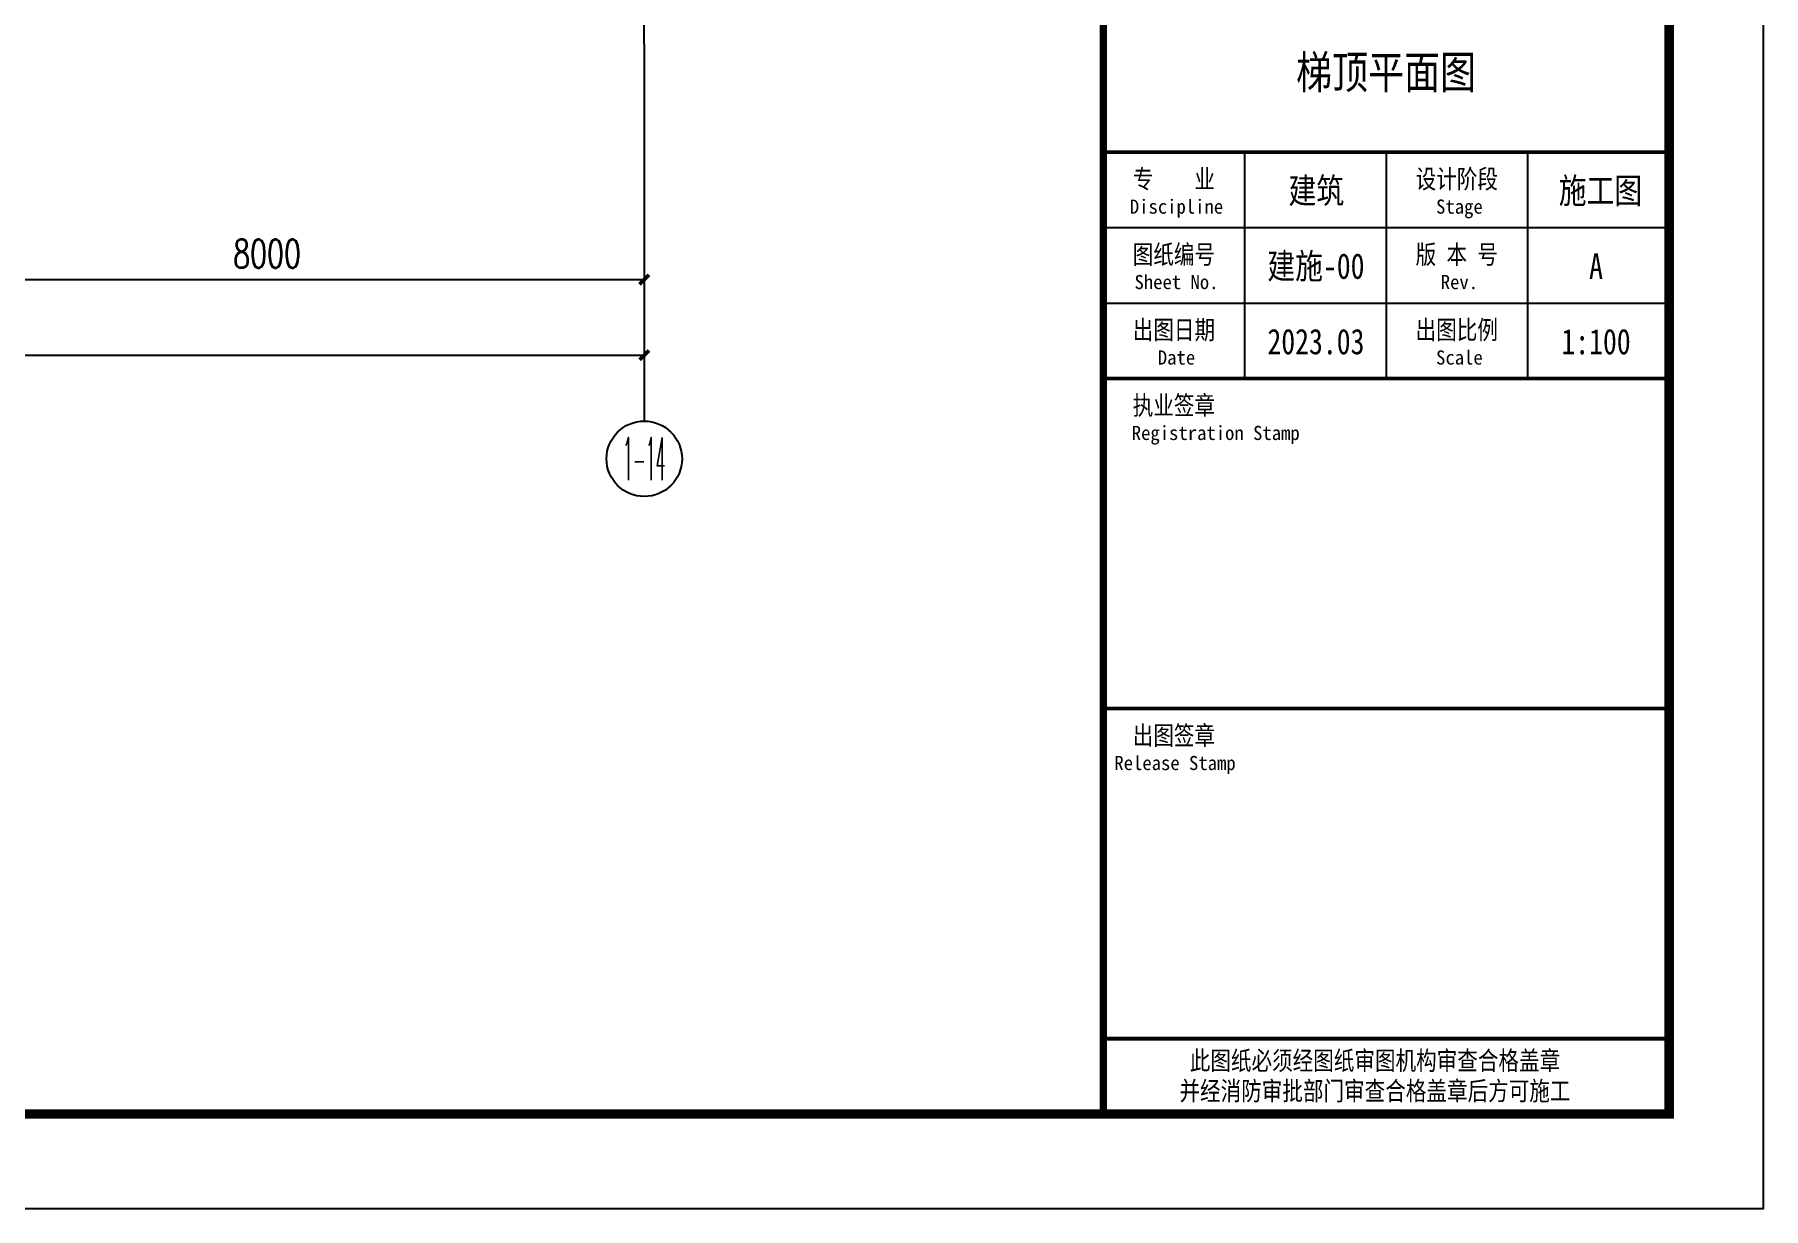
# Model space of a CAD drawing. Extents: x -6243262 to 3079315, y -2914302 to 172723.
# Drawn here: x -2158116 to -2139783, y -733350 to -720903 of the extents above; entities that cross this region are included whole.
import ezdxf
from ezdxf.enums import TextEntityAlignment as Align

# ---------------------------------------------------------------- set-up
doc = ezdxf.new("R2010")
doc.units = 0
doc.header["$LTSCALE"] = 1000
for name, color, linetype in [('AXIS', 3, 'Continuous'), ('AXIS_TEXT', 7, 'Continuous'), ('DOTE', 24, 'Continuous'), ('P-图框', 7, 'Continuous'), ('PUB_TITLE', 4, 'Continuous')]:
    doc.layers.add(name, color=color, linetype=linetype)
doc.styles.add('_TCH_AXIS', font='COMPLEX', dxfattribs={"bigfont": 'GBCBIG'})
doc.styles.add('_TCH_DIM_T3', font='SIMPLEX', dxfattribs={"width": 0.7058823529411765, "bigfont": 'GBCBIG'})
doc.styles.add('COMPLEX', font='COMPLEX')
doc.styles.add('STYLE-ARIAL', font='')
doc.styles.add('图签', font='', dxfattribs={"width": 0.66})
doc.styles.get('STYLE-ARIAL').set_extended_font_data('NSimSun')
doc.styles.get('图签').set_extended_font_data('SimSun')
doc.dimstyles.new('_TCH_ARCH&&100', dxfattribs={"dimtxt": 297.5, "dimasz": 100, "dimexe": 250, "dimexo": 300, "dimgap": 126.25, "dimtad": 1, "dimdec": 0, "dimzin": 0, "dimdsep": 46, "dimtxsty": '_TCH_DIM_T3', "dimblk": 'ARCHTICK', "dimcen": 0.09, "dimclrt": 7, "dimazin": 2, "dimtfac": 1, "dimtdec": 0, "dimtix": 1, "dimtmove": 2, "dimatfit": 3, "dimfxl": 0, "dimtolj": 1, "dimtzin": 0, "dimarcsym": 0})

# ---------------------------------------------------------------- blocks, each defined once
blk = doc.blocks.new('TQ-A2')
at = {"layer": 'P-图框'}
for p, q in [((-4500.000000000058, 7800.000222384115), (-4500, 10200.00022238411)), ((-3000, 10200.00022238411), (-3000, 7800.000222384115)), ((-1500, 10200.00022238411), (-1500, 7800.000222384115)), ((-6000, 9400.000222384115), (0, 9400.000222384115)), ((-6000, 8600.000222384115), (0, 8600.000222384115))]:
    blk.add_line(p, q, dxfattribs=at)
at = {"layer": 'P-图框', "const_width": 80}
blk.add_lwpolyline([(-6000, 40000), (-6000, 0)], dxfattribs=at)
at = {"layer": 'P-图框'}
blk.add_lwpolyline([(-6000, 31900.00022238411), (-6000, 0), (0, 0), (0, 31900.00022238411)], close=True, dxfattribs=at)
at = {"layer": 'P-图框', "linetype": 'Continuous', "const_width": 40}
for points in [[(-6000, 10200.00022238411), (0, 10200.00022238411)], [(-6000, 7800.000222384115), (0, 7800.000222384115)], [(-6000, 4300.000222384115), (0, 4300.000222384115)], [(-6000, 800.0002223841147), (0, 800.0002223841147)]]:
    blk.add_lwpolyline(points, dxfattribs=at)
at = {"layer": 'P-图框'}
for s, height, style, width, p in [('专    业', 200, '图签', 0.8, (-5251.420774616476, 9916.037407484953)), ('设计阶段', 200, '图签', 0.8, (-2251.420774616476, 9916.037407484953)), ('Discipline', 150, 'STYLE-ARIAL', 0.9700000000000001, (-5223.721875714778, 9623.086786109488)), ('Stage', 150, 'STYLE-ARIAL', 0.9700000000000001, (-2223.721875714778, 9623.086786109488)), ('图纸编号', 200, '图签', 0.8, (-5251.420774616476, 9116.037407484953)), ('版 本 号', 200, '图签', 0.8, (-2251.420774616476, 9116.037407484953)), ('Sheet No.', 150, 'STYLE-ARIAL', 0.9700000000000001, (-5223.721875714778, 8823.086786109488)), ('Rev.', 150, 'STYLE-ARIAL', 0.9700000000000001, (-2223.721875714778, 8823.086786109488)), ('出图日期', 200, '图签', 0.8, (-5251.420774616476, 8316.037407484953)), ('出图比例', 200, '图签', 0.8, (-2251.420774616476, 8316.037407484953)), ('Date', 150, 'STYLE-ARIAL', 0.9700000000000001, (-5223.721875714778, 8023.086786109488)), ('Scale', 150, 'STYLE-ARIAL', 0.9700000000000001, (-2223.721875714778, 8023.086786109488)), ('执业签章', 200, '图签', 0.8, (-5251.420774616476, 7516.037407484953)), ('Registration Stamp', 150, 'STYLE-ARIAL', 0.9700000000000001, (-4807.606877605605, 7223.086786109488)), ('出图签章', 200, '图签', 0.8, (-5251.420774616476, 4016.037407484953)), ('Release Stamp', 150, 'STYLE-ARIAL', 0.9700000000000001, (-5239.580023941293, 3723.086786109488)), ('此图纸必须经图纸审图机构审查合格盖章', 200, '图签', 0.8, (-3119.30655907921, 567.8683479190804)), ('并经消防审批部门审查合格盖章后方可施工', 200, '图签', 0.8, (-3119.30655907921, 246.0061874622479))]:
    blk.add_text(s, height=height, dxfattribs=dict(at, style=style, width=width)).set_placement(p, align=Align.MIDDLE_CENTER)
at = {"layer": 'P-图框', "color": 6, "style": '图签', "width": 0.8}
for s, p in [('建筑', (-3741.480264688027, 9792.041246698587)), ('施工图', (-728.0364462347934, 9792.041246698587)), ('A', (-774.9880090948427, 8992.041246698587)), ('2023.03', (-3745.091043053777, 8192.041246698587)), ('1:100', (-774.9880090948427, 8192.041246698587))]:
    blk.add_text(s, height=270, dxfattribs=at).set_placement(p, align=Align.MIDDLE_CENTER)
blk = doc.blocks.new('_ArchTick')
at = {"color": 0, "linetype": 'ByBlock', "const_width": 0.4}
blk.add_lwpolyline([(-0.5, -0.5), (0.5, 0.5)], dxfattribs=at)
blk = doc.blocks.new('*D784')
at = {"layer": 'AXIS', "color": 0, "lineweight": -2, "transparency": 16777216}
for p, q in [((-2159650.379809695, -721301.5707752075), (-2159650.379809695, -723751.5707752075)), ((-2151650.379809695, -721301.5707752075), (-2151650.379809695, -723751.5707752075)), ((-2159650.379809695, -723501.5707752075), (-2151650.379809695, -723501.5707752075))]:
    blk.add_line(p, q, dxfattribs=at)
at = {"layer": 'Defpoints', "color": 0, "transparency": 16777216}
for p in [(-2159650.379809695, -721001.5707752075), (-2151650.379809695, -721001.5707752075), (-2151650.379809695, -723501.5707752075)]:
    blk.add_point(p, dxfattribs=at)
at = {"layer": 'AXIS', "color": 0, "lineweight": -2, "transparency": 16777216, "xscale": 100, "yscale": 100, "zscale": 100, "rotation": 180}
blk.add_blockref('_ArchTick', (-2159650.379809695, -723501.5707752075), dxfattribs=at)
at = {"layer": 'AXIS', "color": 0, "lineweight": -2, "transparency": 16777216, "xscale": 100, "yscale": 100, "zscale": 100}
blk.add_blockref('_ArchTick', (-2151650.379809695, -723501.5707752075), dxfattribs=at)
at = {"layer": 'AXIS', "color": 7, "transparency": 16777216, "insert": (-2155650.379809695, -723226.5707752075), "char_height": 297.5, "attachment_point": 5, "style": '_TCH_DIM_T3'}
blk.add_mtext('\\A1;8000', dxfattribs=at)
blk = doc.blocks.new('*D794')
at = {"layer": 'AXIS', "color": 0, "lineweight": -2, "transparency": 16777216}
for p, q in [((-2191650.379809695, -721301.5707752075), (-2191650.379809695, -724551.5707752075)), ((-2151650.379809695, -721301.5707752075), (-2151650.379809695, -724551.5707752075)), ((-2191650.379809695, -724301.5707752075), (-2151650.379809695, -724301.5707752075))]:
    blk.add_line(p, q, dxfattribs=at)
at = {"layer": 'Defpoints', "color": 0, "transparency": 16777216}
for p in [(-2191650.379809695, -721001.5707752075), (-2151650.379809695, -721001.5707752075), (-2151650.379809695, -724301.5707752075)]:
    blk.add_point(p, dxfattribs=at)
at = {"layer": 'AXIS', "color": 0, "lineweight": -2, "transparency": 16777216, "xscale": 100, "yscale": 100, "zscale": 100, "rotation": 180}
blk.add_blockref('_ArchTick', (-2191650.379809695, -724301.5707752075), dxfattribs=at)
at = {"layer": 'AXIS', "color": 0, "lineweight": -2, "transparency": 16777216, "xscale": 100, "yscale": 100, "zscale": 100}
blk.add_blockref('_ArchTick', (-2151650.379809695, -724301.5707752075), dxfattribs=at)
at = {"layer": 'AXIS', "color": 7, "transparency": 16777216, "insert": (-2171650.379809695, -724026.5707752075), "char_height": 297.5, "attachment_point": 5, "style": '_TCH_DIM_T3'}
blk.add_mtext('\\A1;40000', dxfattribs=at)
blk = doc.blocks.new('_AXISO')
at = {"color": 0}
blk.add_circle((0, 0), 0.5, dxfattribs=at)
at = {"layer": 'AXIS_TEXT', "color": 0, "style": 'COMPLEX', "width": 1.041666666666667}
blk.add_attdef('A', text='', height=0.56, dxfattribs=at).set_placement((-0.25, -0.28), (0.25, -0.28), align=Align.FIT)

msp = doc.modelspace()

# ---------------------------------------------------------------- linework, layer by layer
at = {"layer": 'AXIS'}
msp.add_line((-2151650.379809699, -721001.5707752076), (-2151650.379809699, -725001.5707752076), dxfattribs=at)
at = {"layer": 'DOTE'}
msp.add_line((-2151650.379809699, -721001.5707752076), (-2151650.379809699, -703301.5707752076), dxfattribs=at)
at = {"layer": 'PUB_TITLE'}
msp.add_lwpolyline([(-2199182.923189893, -733350.498250709), (-2139782.923189893, -733350.498250709), (-2139782.923189893, -691350.498250709), (-2199182.923189893, -691350.498250709)], close=True, dxfattribs=at)
at = {"layer": 'PUB_TITLE', "const_width": 100}
msp.add_lwpolyline([(-2197682.923189893, -732350.498250709), (-2140782.923189893, -732350.498250709), (-2140782.923189893, -692350.498250709), (-2197682.923189893, -692350.498250709)], close=True, dxfattribs=at)

# ---------------------------------------------------------------- block references
at = {"layer": 'AXIS'}
ref = msp.add_blockref('_AXISO', (-2151650.379809699, -725401.5707752076), dxfattribs=dict(at, xscale=800, yscale=800, zscale=800))
ref.add_attrib('A', '1-14', dxfattribs={"layer": 'AXIS_TEXT', "height": 452.5483399593904, "style": '_TCH_AXIS', "width": 0.2916666666665658}).set_placement((-2151876.653979678, -725627.8449451873), (-2151424.105639719, -725627.8449451873), align=Align.FIT)
at = {"layer": 'P-图框'}
msp.add_blockref('TQ-A2', (-2140782.923189893, -732350.498250709), dxfattribs=at)

# ---------------------------------------------------------------- texts
at = {"layer": 'P-图框', "color": 6, "style": '图签', "width": 0.8}
for s, height, p in [('梯顶平面图', 350, (-2143784.270566434, -721301.7917824474)), ('建施-00', 270, (-2144528.014232947, -723358.4570040104))]:
    msp.add_text(s, height=height, dxfattribs=at).set_placement(p, align=Align.MIDDLE_CENTER)

# ---------------------------------------------------------------- dimensions: what is measured, and where the dimension line sits
at = {"layer": 'AXIS'}
for p1, distance, picture, middle in [((-2191650.379809695, -721001.5707752075), -3300, '*D794', (-2171650.379809695, -724026.5707752075)), ((-2159650.379809695, -721001.5707752075), -2500, '*D784', (-2155650.379809695, -723226.5707752075))]:
    dim = msp.add_aligned_dim(p1=p1, p2=(-2151650.379809695, -721001.5707752075), distance=distance, dimstyle='_TCH_ARCH&&100', dxfattribs=at)
    dim.commit()
    dim.dimension.update_dxf_attribs({"geometry": picture, "text_midpoint": middle})

doc.saveas('drawing.dxf')
